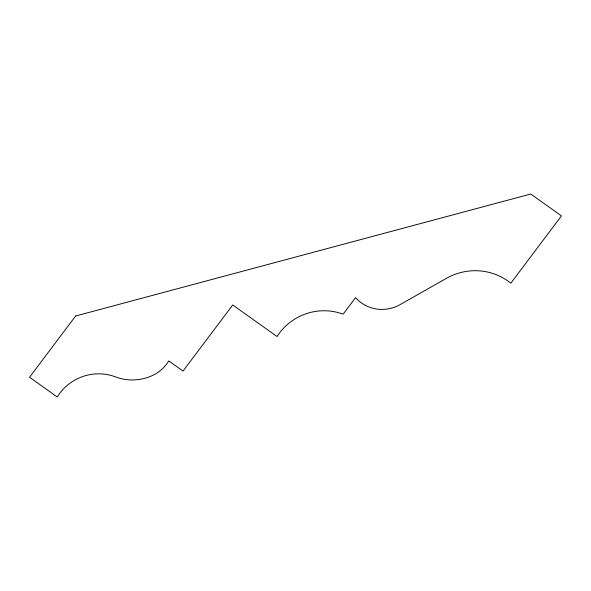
<?xml version="1.0" encoding="UTF-8"?>
<svg xmlns="http://www.w3.org/2000/svg" width="591" height="591" viewBox="0 0 591 591"><rect width="100%" height="100%" fill="white"/><g stroke="black" fill="none" stroke-linecap="round" stroke-linejoin="round"><path stroke-width="0.89" d="M75.618 316L29.55 377.25L57.261 396.975A47.487 46.113 -21.9 0 1 115.548 376.91A47.103 45.743 -21.9 0 0 151.2 376.09A37.159 36.088 -21.9 0 0 168.767 360.902L183.033 371.052L232.728 304.971L277.061 336.523A54.424 52.85 -21.9 0 1 343.127 314.168L355.553 297.65A35.785 34.751 -21.9 0 0 400.114 304.616L446.404 278.346A56.95 55.303 -21.9 0 1 510.823 283.2L561.45 215.885L530.74 194.025L75.618 316"/></g></svg>
